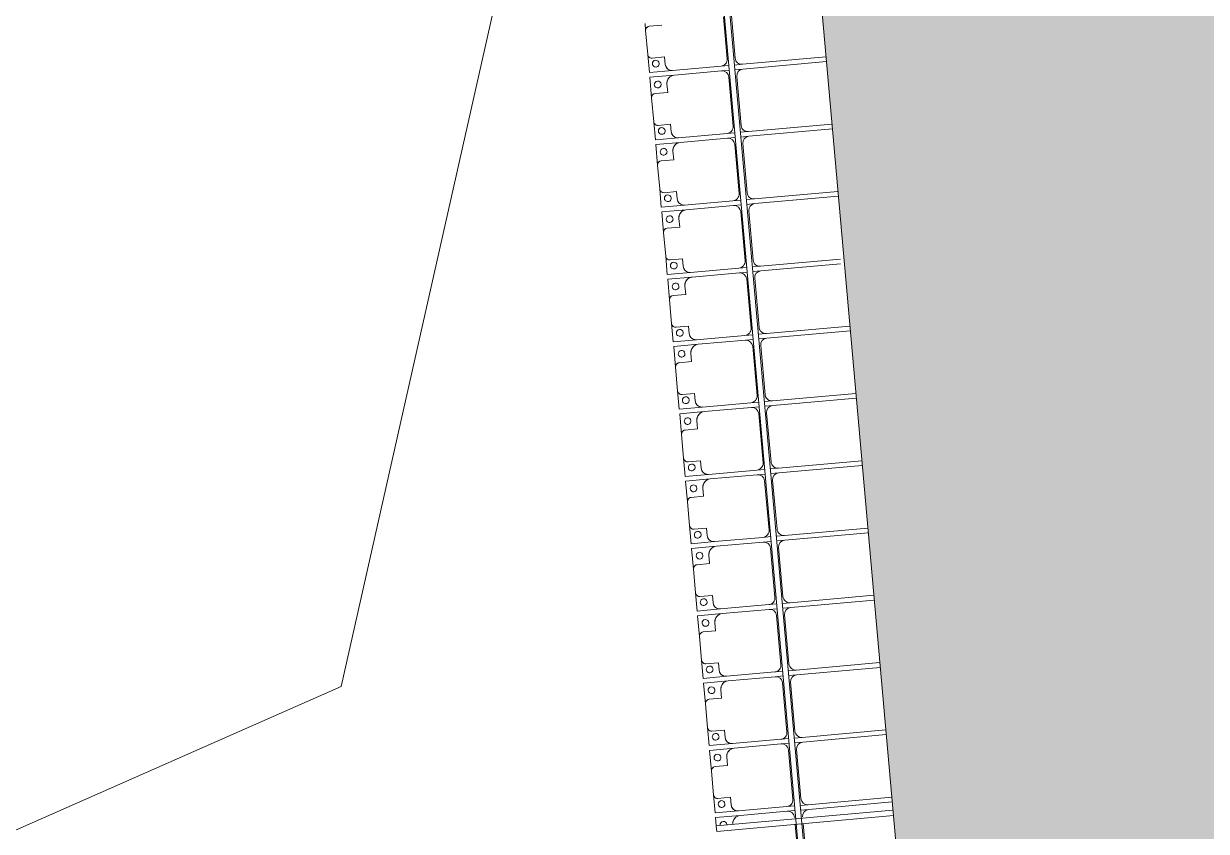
# Model space of a CAD drawing. Header units: millimetres. Extents: x -861324 to 439029, y -308065 to 694685.
# Drawn here: x -85889 to -77136, y 7401 to 13378 of the extents above; entities that cross this region are included whole.
import ezdxf

# ---------------------------------------------------------------- set-up
doc = ezdxf.new("R2010")
doc.units = ezdxf.units.MM
for name, color, linetype, lineweight in [('A-DETL-GENF', 92, 'Continuous', 9), ('A-DETL-THIN', 151, 'Continuous', 9), ('A-GENM', 13, 'Continuous', 9), ('C-TOPO-MINR', 7, 'Continuous', 9), ('S-BEAM', 12, 'Continuous', 9)]:
    doc.layers.add(name, color=color, linetype=linetype, lineweight=lineweight)

# ---------------------------------------------------------------- blocks, each defined once
blk = doc.blocks.new('Dải phao đi lại kèm đỡ invester - DẢI PHAO ĐI LẠI-19658-BỐ TRÍ BÈ PIN HỒ BẢN MÒNG')
at = {"layer": 'A-GENM', "color": 7}
for p, q in [((150723.4, -620.3), (150723.4, 0)), ((151258.4, 0), (151258.4, -620.3)), ((153223.4, -620.3), (153223.4, 0)), ((153258.4, 0), (153258.4, -620.3)), ((154223.4, -620.3), (154223.4, 0)), ((154258.4, 0), (154258.4, -620.3)), ((154758.4, 0), (154758.4, -620.3)), ((155723.4, -620.3), (155723.4, 0)), ((155758.4, 0), (155758.4, -620.3)), ((150758.4, 0), (150758.4, -620.3)), ((151223.4, -620.3), (151223.4, 0)), ((151723.4, -620.3), (151723.4, 0)), ((151758.4, 0), (151758.4, -620.3)), ((152223.4, -620.3), (152223.4, -24.1)), ((152258.4, -27.3), (152258.4, -620.3)), ((152723.4, -620.3), (152723.4, 0)), ((152758.4, 0), (152758.4, -620.3)), ((153723.4, -620.3), (153723.4, 0)), ((153758.4, 0), (153758.4, -620.3)), ((154723.4, -620.3), (154723.4, 0)), ((155223.4, -620.3), (155223.4, 0)), ((155258.4, 0), (155258.4, -620.3)), ((156223.4, -620.3), (156223.4, 0)), ((156258.4, 0), (156258.4, -620.3)), ((150360, -670.3), (150673.4, -670.3)), ((150723.4, -620.3), (150723.4, -681.1)), ((150758.4, -681.1), (150758.4, -620.3)), ((150808.4, -670.3), (151173.4, -670.3)), ((151223.4, -620.3), (151223.4, -681.1)), ((151258.4, -681.1), (151258.4, -620.3)), ((151308.4, -670.3), (151673.4, -670.3)), ((151723.4, -620.3), (151723.4, -681.1)), ((151758.4, -681.1), (151758.4, -620.3)), ((151808.4, -670.3), (152173.4, -670.3)), ((152223.4, -620.3), (152223.4, -681.1)), ((152258.4, -681.1), (152258.4, -620.3)), ((152308.4, -670.3), (152673.4, -670.3)), ((152723.4, -620.3), (152723.4, -681.1)), ((152758.4, -681.1), (152758.4, -620.3)), ((152808.4, -670.3), (153173.4, -670.3)), ((153223.4, -620.3), (153223.4, -681.1)), ((153258.4, -681.1), (153258.4, -620.3)), ((153308.4, -670.3), (153673.4, -670.3)), ((153723.4, -620.3), (153723.4, -681.1)), ((153758.4, -681.1), (153758.4, -620.3)), ((153808.4, -670.3), (154173.4, -670.3)), ((154223.4, -620.3), (154223.4, -681.1)), ((154258.4, -681.1), (154258.4, -620.3)), ((154308.4, -670.3), (154673.4, -670.3)), ((154723.4, -620.3), (154723.4, -681.1)), ((154758.4, -681.1), (154758.4, -620.3)), ((154808.4, -670.3), (155173.4, -670.3)), ((155223.4, -620.3), (155223.4, -681.1)), ((155258.4, -681.1), (155258.4, -620.3)), ((155308.4, -670.3), (155673.4, -670.3)), ((155723.4, -620.3), (155723.4, -681.1)), ((155758.4, -681.1), (155758.4, -620.3)), ((155808.4, -670.3), (156173.4, -670.3)), ((156223.4, -620.3), (156223.4, -681.1)), ((156258.4, -681.1), (156258.4, -620.3)), ((156360, -670.3), (156673.4, -670.3)), ((150673.4, -729.7), (150360, -729.7)), ((150723.4, -721.1), (150723.4, -779.7)), ((150723.4, -1139.7), (150723.4, -779.7)), ((150758.4, -779.7), (150758.4, -721.1)), ((150758.4, -779.7), (150758.4, -1129.7)), ((151173.4, -729.7), (150808.4, -729.7)), ((151223.4, -721.1), (151223.4, -779.7)), ((151223.4, -1139.7), (151223.4, -779.7)), ((151258.4, -779.7), (151258.4, -721.1)), ((151258.4, -779.7), (151258.4, -1129.7)), ((151673.4, -729.7), (151308.4, -729.7)), ((151723.4, -721.1), (151723.4, -779.7)), ((151723.4, -1139.7), (151723.4, -779.7)), ((151758.4, -779.7), (151758.4, -721.1)), ((151758.4, -779.7), (151758.4, -1129.7)), ((152173.4, -729.7), (151808.4, -729.7)), ((152223.4, -721.1), (152223.4, -779.7)), ((152223.4, -1139.7), (152223.4, -779.7)), ((152258.4, -779.7), (152258.4, -721.1)), ((152258.4, -779.7), (152258.4, -1129.7)), ((152673.4, -729.7), (152308.4, -729.7)), ((152723.4, -721.1), (152723.4, -779.7)), ((152723.4, -1139.7), (152723.4, -779.7)), ((152758.4, -779.7), (152758.4, -721.1)), ((152758.4, -779.7), (152758.4, -1129.7)), ((153173.4, -729.7), (152808.4, -729.7)), ((153223.4, -721.1), (153223.4, -779.7)), ((153223.4, -1139.7), (153223.4, -779.7)), ((153258.4, -779.7), (153258.4, -721.1)), ((153258.4, -779.7), (153258.4, -1129.7)), ((153673.4, -729.7), (153308.4, -729.7)), ((153723.4, -721.1), (153723.4, -779.7)), ((153723.4, -1139.7), (153723.4, -779.7)), ((153758.4, -779.7), (153758.4, -721.1)), ((153758.4, -779.7), (153758.4, -1129.7)), ((154173.4, -729.7), (153808.4, -729.7)), ((154223.4, -721.1), (154223.4, -779.7)), ((154223.4, -1139.7), (154223.4, -779.7)), ((154258.4, -779.7), (154258.4, -721.1)), ((154258.4, -779.7), (154258.4, -1129.7)), ((154673.4, -729.7), (154308.4, -729.7)), ((154723.4, -721.1), (154723.4, -779.7)), ((154723.4, -1139.7), (154723.4, -779.7)), ((154758.4, -779.7), (154758.4, -721.1)), ((154758.4, -779.7), (154758.4, -1129.7)), ((155173.4, -729.7), (154808.4, -729.7)), ((155223.4, -721.1), (155223.4, -779.7)), ((155223.4, -1139.7), (155223.4, -779.7)), ((155258.4, -779.7), (155258.4, -721.1)), ((155258.4, -779.7), (155258.4, -1129.7)), ((155673.4, -729.7), (155308.4, -729.7)), ((155723.4, -721.1), (155723.4, -779.7)), ((155723.4, -1139.7), (155723.4, -779.7)), ((155758.4, -779.7), (155758.4, -721.1)), ((155758.4, -779.7), (155758.4, -1129.7)), ((156173.4, -729.7), (155808.4, -729.7)), ((156223.4, -721.1), (156223.4, -779.7)), ((156223.4, -1139.7), (156223.4, -779.7)), ((156258.4, -779.7), (156258.4, -721.1)), ((156258.4, -779.7), (156258.4, -1129.7)), ((156673.4, -729.7), (156360, -729.7)), ((150381.8, -1189.7), (150381.8, -1282.2)), ((150618.2, -1282.2), (150618.2, -1189.7)), ((150618.2, -1189.7), (150673.4, -1189.7)), ((150818.4, -1189.7), (150881.8, -1189.7)), ((150881.8, -1189.7), (150881.8, -1282.2)), ((151118.2, -1282.2), (151118.2, -1189.7)), ((151118.2, -1189.7), (151173.4, -1189.7)), ((151318.4, -1189.7), (151381.8, -1189.7)), ((151381.8, -1189.7), (151381.8, -1282.2)), ((151618.2, -1282.2), (151618.2, -1189.7)), ((151618.2, -1189.7), (151673.4, -1189.7)), ((151818.4, -1189.7), (151881.8, -1189.7)), ((151881.8, -1189.7), (151881.8, -1282.2)), ((152118.2, -1282.2), (152118.2, -1189.7)), ((152118.2, -1189.7), (152173.4, -1189.7)), ((152318.4, -1189.7), (152381.8, -1189.7)), ((152381.8, -1189.7), (152381.8, -1282.2)), ((152618.2, -1282.2), (152618.2, -1189.7)), ((152618.2, -1189.7), (152673.4, -1189.7)), ((152818.4, -1189.7), (152881.8, -1189.7)), ((152881.8, -1189.7), (152881.8, -1282.2)), ((153118.2, -1282.2), (153118.2, -1189.7)), ((153118.2, -1189.7), (153173.4, -1189.7)), ((153318.4, -1189.7), (153381.8, -1189.7)), ((153381.8, -1189.7), (153381.8, -1282.2)), ((153618.2, -1282.2), (153618.2, -1189.7)), ((153618.2, -1189.7), (153673.4, -1189.7)), ((153818.4, -1189.7), (153881.8, -1189.7)), ((153881.8, -1189.7), (153881.8, -1282.2)), ((154118.2, -1282.2), (154118.2, -1189.7)), ((154118.2, -1189.7), (154173.4, -1189.7)), ((154318.4, -1189.7), (154381.8, -1189.7)), ((154381.8, -1189.7), (154381.8, -1282.2)), ((154618.2, -1282.2), (154618.2, -1189.7)), ((154618.2, -1189.7), (154673.4, -1189.7)), ((154818.4, -1189.7), (154881.8, -1189.7)), ((154881.8, -1189.7), (154881.8, -1282.2)), ((155118.2, -1282.2), (155118.2, -1189.7)), ((155118.2, -1189.7), (155173.4, -1189.7)), ((155318.4, -1189.7), (155381.8, -1189.7)), ((155381.8, -1189.7), (155381.8, -1282.2)), ((155618.2, -1282.2), (155618.2, -1189.7)), ((155618.2, -1189.7), (155673.4, -1189.7)), ((155818.4, -1189.7), (155881.8, -1189.7)), ((155881.8, -1189.7), (155881.8, -1282.2)), ((156118.2, -1282.2), (156118.2, -1189.7)), ((156118.2, -1189.7), (156173.4, -1189.7)), ((150411.8, -1312.2), (150588.2, -1312.2)), ((150911.8, -1312.2), (151088.2, -1312.2)), ((151411.8, -1312.2), (151588.2, -1312.2)), ((151911.8, -1312.2), (152088.2, -1312.2)), ((152411.8, -1312.2), (152588.2, -1312.2)), ((152911.8, -1312.2), (153088.2, -1312.2)), ((153411.8, -1312.2), (153588.2, -1312.2)), ((153911.8, -1312.2), (154088.2, -1312.2)), ((154411.8, -1312.2), (154588.2, -1312.2)), ((154911.8, -1312.2), (155088.2, -1312.2)), ((155411.8, -1312.2), (155588.2, -1312.2)), ((155911.8, -1312.2), (156088.2, -1312.2))]:
    blk.add_line(p, q, dxfattribs=at)
at = {"layer": 'A-GENM', "color": 9}
for p, q in [((150723.4, -620.3), (150723.4, -681.1)), ((150758.4, -681.1), (150758.4, -620.3)), ((151223.4, -620.3), (151223.4, -681.1)), ((151258.4, -681.1), (151258.4, -620.3)), ((151723.4, -620.3), (151723.4, -681.1)), ((151758.4, -681.1), (151758.4, -620.3)), ((152223.4, -620.3), (152223.4, -681.1)), ((152258.4, -681.1), (152258.4, -620.3)), ((152723.4, -620.3), (152723.4, -681.1)), ((152758.4, -681.1), (152758.4, -620.3)), ((153223.4, -620.3), (153223.4, -681.1)), ((153258.4, -681.1), (153258.4, -620.3)), ((153723.4, -620.3), (153723.4, -681.1)), ((153758.4, -681.1), (153758.4, -620.3)), ((154223.4, -620.3), (154223.4, -681.1)), ((154258.4, -681.1), (154258.4, -620.3)), ((154723.4, -620.3), (154723.4, -681.1)), ((154758.4, -681.1), (154758.4, -620.3)), ((155223.4, -620.3), (155223.4, -681.1)), ((155258.4, -681.1), (155258.4, -620.3)), ((155723.4, -620.3), (155723.4, -681.1)), ((155758.4, -681.1), (155758.4, -620.3)), ((156223.4, -620.3), (156223.4, -681.1)), ((156258.4, -681.1), (156258.4, -620.3)), ((150723.4, -721.1), (150723.4, -779.7)), ((150758.4, -779.7), (150758.4, -721.1)), ((151223.4, -721.1), (151223.4, -779.7)), ((151258.4, -779.7), (151258.4, -721.1)), ((151723.4, -721.1), (151723.4, -779.7)), ((151758.4, -779.7), (151758.4, -721.1)), ((152223.4, -721.1), (152223.4, -779.7)), ((152258.4, -779.7), (152258.4, -721.1)), ((152723.4, -721.1), (152723.4, -779.7)), ((152758.4, -779.7), (152758.4, -721.1)), ((153223.4, -721.1), (153223.4, -779.7)), ((153258.4, -779.7), (153258.4, -721.1)), ((153723.4, -721.1), (153723.4, -779.7)), ((153758.4, -779.7), (153758.4, -721.1)), ((154223.4, -721.1), (154223.4, -779.7)), ((154258.4, -779.7), (154258.4, -721.1)), ((154723.4, -721.1), (154723.4, -779.7)), ((154758.4, -779.7), (154758.4, -721.1)), ((155223.4, -721.1), (155223.4, -779.7)), ((155258.4, -779.7), (155258.4, -721.1)), ((155723.4, -721.1), (155723.4, -779.7)), ((155758.4, -779.7), (155758.4, -721.1)), ((156223.4, -721.1), (156223.4, -779.7)), ((156258.4, -779.7), (156258.4, -721.1)), ((150758.4, -1312.2), (150758.4, -1129.7)), ((150758.4, -1129.7), (150758.4, -1312.2)), ((151258.4, -1312.2), (151258.4, -1129.7)), ((151258.4, -1129.7), (151258.4, -1312.2)), ((151758.4, -1312.2), (151758.4, -1129.7)), ((151758.4, -1129.7), (151758.4, -1312.2)), ((152258.4, -1312.2), (152258.4, -1129.7)), ((152258.4, -1129.7), (152258.4, -1312.2)), ((152758.4, -1312.2), (152758.4, -1129.7)), ((152758.4, -1129.7), (152758.4, -1312.2)), ((153258.4, -1312.2), (153258.4, -1129.7)), ((153258.4, -1129.7), (153258.4, -1312.2)), ((153758.4, -1312.2), (153758.4, -1129.7)), ((153758.4, -1129.7), (153758.4, -1312.2)), ((154258.4, -1312.2), (154258.4, -1129.7)), ((154258.4, -1129.7), (154258.4, -1312.2)), ((154758.4, -1312.2), (154758.4, -1129.7)), ((154758.4, -1129.7), (154758.4, -1312.2)), ((155258.4, -1312.2), (155258.4, -1129.7)), ((155258.4, -1129.7), (155258.4, -1312.2)), ((155758.4, -1312.2), (155758.4, -1129.7)), ((155758.4, -1129.7), (155758.4, -1312.2)), ((156258.4, -1312.2), (156258.4, -1129.7)), ((156258.4, -1129.7), (156258.4, -1312.2)), ((150381.8, -1282.2), (150381.8, -1189.7)), ((150381.8, -1189.7), (150381.8, -1282.2)), ((150381.8, -1282.2), (150381.8, -1189.7)), ((150673.4, -1189.7), (150618.2, -1189.7)), ((150618.2, -1189.7), (150618.2, -1282.2)), ((150618.2, -1282.2), (150618.2, -1189.7)), ((150618.2, -1189.7), (150618.2, -1282.2)), ((150618.2, -1189.7), (150673.4, -1189.7)), ((150673.4, -1189.7), (150618.2, -1189.7)), ((150723.4, -1139.7), (150723.4, -1312.2)), ((150723.4, -1312.2), (150723.4, -1139.7)), ((150881.8, -1189.7), (150818.4, -1189.7)), ((150818.4, -1189.7), (150881.8, -1189.7)), ((150881.8, -1189.7), (150818.4, -1189.7)), ((150881.8, -1282.2), (150881.8, -1189.7)), ((150881.8, -1189.7), (150881.8, -1282.2)), ((150881.8, -1282.2), (150881.8, -1189.7)), ((151173.4, -1189.7), (151118.2, -1189.7)), ((151118.2, -1189.7), (151118.2, -1282.2)), ((151118.2, -1282.2), (151118.2, -1189.7)), ((151118.2, -1189.7), (151118.2, -1282.2)), ((151118.2, -1189.7), (151173.4, -1189.7)), ((151173.4, -1189.7), (151118.2, -1189.7)), ((151223.4, -1139.7), (151223.4, -1312.2)), ((151223.4, -1312.2), (151223.4, -1139.7)), ((151381.8, -1189.7), (151318.4, -1189.7)), ((151318.4, -1189.7), (151381.8, -1189.7)), ((151381.8, -1189.7), (151318.4, -1189.7)), ((151381.8, -1282.2), (151381.8, -1189.7)), ((151381.8, -1189.7), (151381.8, -1282.2)), ((151381.8, -1282.2), (151381.8, -1189.7)), ((151673.4, -1189.7), (151618.2, -1189.7)), ((151618.2, -1189.7), (151618.2, -1282.2)), ((151618.2, -1282.2), (151618.2, -1189.7)), ((151618.2, -1189.7), (151618.2, -1282.2)), ((151618.2, -1189.7), (151673.4, -1189.7)), ((151673.4, -1189.7), (151618.2, -1189.7)), ((151723.4, -1139.7), (151723.4, -1312.2)), ((151723.4, -1312.2), (151723.4, -1139.7)), ((151881.8, -1189.7), (151818.4, -1189.7)), ((151818.4, -1189.7), (151881.8, -1189.7)), ((151881.8, -1189.7), (151818.4, -1189.7)), ((151881.8, -1282.2), (151881.8, -1189.7)), ((151881.8, -1189.7), (151881.8, -1282.2)), ((151881.8, -1282.2), (151881.8, -1189.7)), ((152173.4, -1189.7), (152118.2, -1189.7)), ((152118.2, -1189.7), (152118.2, -1282.2)), ((152118.2, -1282.2), (152118.2, -1189.7)), ((152118.2, -1189.7), (152118.2, -1282.2)), ((152118.2, -1189.7), (152173.4, -1189.7)), ((152173.4, -1189.7), (152118.2, -1189.7)), ((152223.4, -1139.7), (152223.4, -1312.2)), ((152223.4, -1312.2), (152223.4, -1139.7)), ((152381.8, -1189.7), (152318.4, -1189.7)), ((152318.4, -1189.7), (152381.8, -1189.7)), ((152381.8, -1189.7), (152318.4, -1189.7)), ((152381.8, -1282.2), (152381.8, -1189.7)), ((152381.8, -1189.7), (152381.8, -1282.2)), ((152381.8, -1282.2), (152381.8, -1189.7)), ((152673.4, -1189.7), (152618.2, -1189.7)), ((152618.2, -1189.7), (152618.2, -1282.2)), ((152618.2, -1282.2), (152618.2, -1189.7)), ((152618.2, -1189.7), (152618.2, -1282.2)), ((152618.2, -1189.7), (152673.4, -1189.7)), ((152673.4, -1189.7), (152618.2, -1189.7)), ((152723.4, -1139.7), (152723.4, -1312.2)), ((152723.4, -1312.2), (152723.4, -1139.7)), ((152881.8, -1189.7), (152818.4, -1189.7)), ((152818.4, -1189.7), (152881.8, -1189.7)), ((152881.8, -1189.7), (152818.4, -1189.7)), ((152881.8, -1282.2), (152881.8, -1189.7)), ((152881.8, -1189.7), (152881.8, -1282.2)), ((152881.8, -1282.2), (152881.8, -1189.7)), ((153173.4, -1189.7), (153118.2, -1189.7)), ((153118.2, -1189.7), (153118.2, -1282.2)), ((153118.2, -1282.2), (153118.2, -1189.7)), ((153118.2, -1189.7), (153118.2, -1282.2)), ((153118.2, -1189.7), (153173.4, -1189.7)), ((153173.4, -1189.7), (153118.2, -1189.7)), ((153223.4, -1139.7), (153223.4, -1312.2)), ((153223.4, -1312.2), (153223.4, -1139.7)), ((153381.8, -1189.7), (153318.4, -1189.7)), ((153318.4, -1189.7), (153381.8, -1189.7)), ((153381.8, -1189.7), (153318.4, -1189.7)), ((153381.8, -1282.2), (153381.8, -1189.7)), ((153381.8, -1189.7), (153381.8, -1282.2)), ((153381.8, -1282.2), (153381.8, -1189.7)), ((153673.4, -1189.7), (153618.2, -1189.7)), ((153618.2, -1189.7), (153618.2, -1282.2)), ((153618.2, -1282.2), (153618.2, -1189.7)), ((153618.2, -1189.7), (153618.2, -1282.2)), ((153618.2, -1189.7), (153673.4, -1189.7)), ((153673.4, -1189.7), (153618.2, -1189.7)), ((153723.4, -1139.7), (153723.4, -1312.2)), ((153723.4, -1312.2), (153723.4, -1139.7)), ((153881.8, -1189.7), (153818.4, -1189.7)), ((153818.4, -1189.7), (153881.8, -1189.7)), ((153881.8, -1189.7), (153818.4, -1189.7)), ((153881.8, -1282.2), (153881.8, -1189.7)), ((153881.8, -1189.7), (153881.8, -1282.2)), ((153881.8, -1282.2), (153881.8, -1189.7)), ((154173.4, -1189.7), (154118.2, -1189.7)), ((154118.2, -1189.7), (154118.2, -1282.2)), ((154118.2, -1282.2), (154118.2, -1189.7)), ((154118.2, -1189.7), (154118.2, -1282.2)), ((154118.2, -1189.7), (154173.4, -1189.7)), ((154173.4, -1189.7), (154118.2, -1189.7)), ((154223.4, -1139.7), (154223.4, -1312.2)), ((154223.4, -1312.2), (154223.4, -1139.7)), ((154381.8, -1189.7), (154318.4, -1189.7)), ((154318.4, -1189.7), (154381.8, -1189.7)), ((154381.8, -1189.7), (154318.4, -1189.7)), ((154381.8, -1282.2), (154381.8, -1189.7)), ((154381.8, -1189.7), (154381.8, -1282.2)), ((154381.8, -1282.2), (154381.8, -1189.7)), ((154673.4, -1189.7), (154618.2, -1189.7)), ((154618.2, -1189.7), (154618.2, -1282.2)), ((154618.2, -1282.2), (154618.2, -1189.7)), ((154618.2, -1189.7), (154618.2, -1282.2)), ((154618.2, -1189.7), (154673.4, -1189.7)), ((154673.4, -1189.7), (154618.2, -1189.7)), ((154723.4, -1139.7), (154723.4, -1312.2)), ((154723.4, -1312.2), (154723.4, -1139.7)), ((154881.8, -1189.7), (154818.4, -1189.7)), ((154818.4, -1189.7), (154881.8, -1189.7)), ((154881.8, -1189.7), (154818.4, -1189.7)), ((154881.8, -1282.2), (154881.8, -1189.7)), ((154881.8, -1189.7), (154881.8, -1282.2)), ((154881.8, -1282.2), (154881.8, -1189.7)), ((155173.4, -1189.7), (155118.2, -1189.7)), ((155118.2, -1189.7), (155118.2, -1282.2)), ((155118.2, -1282.2), (155118.2, -1189.7)), ((155118.2, -1189.7), (155118.2, -1282.2)), ((155118.2, -1189.7), (155173.4, -1189.7)), ((155173.4, -1189.7), (155118.2, -1189.7)), ((155223.4, -1139.7), (155223.4, -1312.2)), ((155223.4, -1312.2), (155223.4, -1139.7)), ((155381.8, -1189.7), (155318.4, -1189.7)), ((155318.4, -1189.7), (155381.8, -1189.7)), ((155381.8, -1189.7), (155318.4, -1189.7)), ((155381.8, -1282.2), (155381.8, -1189.7)), ((155381.8, -1189.7), (155381.8, -1282.2)), ((155381.8, -1282.2), (155381.8, -1189.7)), ((155673.4, -1189.7), (155618.2, -1189.7)), ((155618.2, -1189.7), (155618.2, -1282.2)), ((155618.2, -1282.2), (155618.2, -1189.7)), ((155618.2, -1189.7), (155618.2, -1282.2)), ((155618.2, -1189.7), (155673.4, -1189.7)), ((155673.4, -1189.7), (155618.2, -1189.7)), ((155723.4, -1139.7), (155723.4, -1312.2)), ((155723.4, -1312.2), (155723.4, -1139.7)), ((155881.8, -1189.7), (155818.4, -1189.7)), ((155818.4, -1189.7), (155881.8, -1189.7)), ((155881.8, -1189.7), (155818.4, -1189.7)), ((155881.8, -1282.2), (155881.8, -1189.7)), ((155881.8, -1189.7), (155881.8, -1282.2)), ((155881.8, -1282.2), (155881.8, -1189.7)), ((156173.4, -1189.7), (156118.2, -1189.7)), ((156118.2, -1189.7), (156118.2, -1282.2)), ((156118.2, -1282.2), (156118.2, -1189.7)), ((156118.2, -1189.7), (156118.2, -1282.2)), ((156118.2, -1189.7), (156173.4, -1189.7)), ((156173.4, -1189.7), (156118.2, -1189.7)), ((156223.4, -1139.7), (156223.4, -1312.2)), ((156223.4, -1312.2), (156223.4, -1139.7)), ((150411.8, -1312.2), (150360, -1312.2)), ((150360, -1312.2), (150411.8, -1312.2)), ((150723.4, -1312.2), (150588.2, -1312.2)), ((150588.2, -1312.2), (150723.4, -1312.2)), ((150911.8, -1312.2), (150758.4, -1312.2)), ((150758.4, -1312.2), (150911.8, -1312.2)), ((151223.4, -1312.2), (151088.2, -1312.2)), ((151088.2, -1312.2), (151223.4, -1312.2)), ((151411.8, -1312.2), (151258.4, -1312.2)), ((151258.4, -1312.2), (151411.8, -1312.2)), ((151723.4, -1312.2), (151588.2, -1312.2)), ((151588.2, -1312.2), (151723.4, -1312.2)), ((151911.8, -1312.2), (151758.4, -1312.2)), ((151758.4, -1312.2), (151911.8, -1312.2)), ((152223.4, -1312.2), (152088.2, -1312.2)), ((152088.2, -1312.2), (152223.4, -1312.2)), ((152411.8, -1312.2), (152258.4, -1312.2)), ((152258.4, -1312.2), (152411.8, -1312.2)), ((152723.4, -1312.2), (152588.2, -1312.2)), ((152588.2, -1312.2), (152723.4, -1312.2)), ((152911.8, -1312.2), (152758.4, -1312.2)), ((152758.4, -1312.2), (152911.8, -1312.2)), ((153223.4, -1312.2), (153088.2, -1312.2)), ((153088.2, -1312.2), (153223.4, -1312.2)), ((153411.8, -1312.2), (153258.4, -1312.2)), ((153258.4, -1312.2), (153411.8, -1312.2)), ((153723.4, -1312.2), (153588.2, -1312.2)), ((153588.2, -1312.2), (153723.4, -1312.2)), ((153911.8, -1312.2), (153758.4, -1312.2)), ((153758.4, -1312.2), (153911.8, -1312.2)), ((154223.4, -1312.2), (154088.2, -1312.2)), ((154088.2, -1312.2), (154223.4, -1312.2)), ((154411.8, -1312.2), (154258.4, -1312.2)), ((154258.4, -1312.2), (154411.8, -1312.2)), ((154723.4, -1312.2), (154588.2, -1312.2)), ((154588.2, -1312.2), (154723.4, -1312.2)), ((154911.8, -1312.2), (154758.4, -1312.2)), ((154758.4, -1312.2), (154911.8, -1312.2)), ((155223.4, -1312.2), (155088.2, -1312.2)), ((155088.2, -1312.2), (155223.4, -1312.2)), ((155411.8, -1312.2), (155258.4, -1312.2)), ((155258.4, -1312.2), (155411.8, -1312.2)), ((155723.4, -1312.2), (155588.2, -1312.2)), ((155588.2, -1312.2), (155723.4, -1312.2)), ((155911.8, -1312.2), (155758.4, -1312.2)), ((155758.4, -1312.2), (155911.8, -1312.2)), ((156223.4, -1312.2), (156088.2, -1312.2)), ((156088.2, -1312.2), (156223.4, -1312.2)), ((156320, -1312.2), (156258.4, -1312.2)), ((156258.4, -1312.2), (156320, -1312.2))]:
    blk.add_line(p, q, dxfattribs=at)
at = {"layer": 'A-GENM', "color": 7}
for centre, radius, start, end in [((150673.4, -620.3), 50, 270, 0), ((150808.4, -620.3), 50, 180, 270), ((151173.4, -620.3), 50, 270, 0), ((151308.4, -620.3), 50, 180, 270), ((151673.4, -620.3), 50, 270, 0), ((151808.4, -620.3), 50, 180, 270), ((152173.4, -620.3), 50, 270, 0), ((152308.4, -620.3), 50, 180, 270), ((152673.4, -620.3), 50, 270, 0), ((152808.4, -620.3), 50, 180, 270), ((153173.4, -620.3), 50, 270, 0), ((153308.4, -620.3), 50, 180, 270), ((153673.4, -620.3), 50, 270, 0), ((153808.4, -620.3), 50, 180, 270), ((154173.4, -620.3), 50, 270, 0), ((154308.4, -620.3), 50, 180, 270), ((154673.4, -620.3), 50, 270, 0), ((154808.4, -620.3), 50, 180, 270), ((155173.4, -620.3), 50, 270, 0), ((155308.4, -620.3), 50, 180, 270), ((155673.4, -620.3), 50, 270, 0), ((155808.4, -620.3), 50, 180, 270), ((156173.4, -620.3), 50, 270, 360), ((156308.4, -620.3), 50, 180, 270), ((150673.4, -779.7), 50, 360, 90), ((150808.4, -779.7), 50, 90, 180), ((151173.4, -779.7), 50, 360, 90), ((151308.4, -779.7), 50, 90, 180), ((151673.4, -779.7), 50, 360, 90), ((151808.4, -779.7), 50, 90, 180), ((152173.4, -779.7), 50, 360, 90), ((152308.4, -779.7), 50, 90, 180), ((152673.4, -779.7), 50, 360, 90), ((152808.4, -779.7), 50, 90, 180), ((153173.4, -779.7), 50, 360, 90), ((153308.4, -779.7), 50, 90, 180), ((153673.4, -779.7), 50, 360, 90), ((153808.4, -779.7), 50, 90, 180), ((154173.4, -779.7), 50, 360, 90), ((154308.4, -779.7), 50, 90, 180), ((154673.4, -779.7), 50, 360, 90), ((154808.4, -779.7), 50, 90, 180), ((155173.4, -779.7), 50, 360, 90), ((155308.4, -779.7), 50, 90, 180), ((155673.4, -779.7), 50, 360, 90), ((155808.4, -779.7), 50, 90, 180), ((156173.4, -779.7), 50, 360, 90), ((156308.4, -779.7), 50, 90, 180), ((150818.4, -1129.7), 60, 180, 270), ((151318.4, -1129.7), 60, 180, 270), ((151818.4, -1129.7), 60, 180, 270), ((152318.4, -1129.7), 60, 180, 270), ((152818.4, -1129.7), 60, 180, 270), ((153318.4, -1129.7), 60, 180, 270), ((153818.4, -1129.7), 60, 180, 270), ((154318.4, -1129.7), 60, 180, 270), ((154818.4, -1129.7), 60, 180, 270), ((155318.4, -1129.7), 60, 180, 270), ((155818.4, -1129.7), 60, 180, 270), ((156318.4, -1129.7), 60, 180, 270), ((150673.4, -1139.7), 50, 270, 360), ((151173.4, -1139.7), 50, 270, 360), ((151673.4, -1139.7), 50, 270, 360), ((152173.4, -1139.7), 50, 270, 360), ((152673.4, -1139.7), 50, 270, 360), ((153173.4, -1139.7), 50, 270, 360), ((153673.4, -1139.7), 50, 270, 360), ((154173.4, -1139.7), 50, 270, 360), ((154673.4, -1139.7), 50, 270, 360), ((155173.4, -1139.7), 50, 270, 360), ((155673.4, -1139.7), 50, 270, 360), ((156173.4, -1139.7), 50, 270, 360), ((150411.8, -1282.2), 30, 180, 270), ((150588.2, -1282.2), 30, 270, 0), ((150911.8, -1282.2), 30, 180, 270), ((151088.2, -1282.2), 30, 270, 0), ((151411.8, -1282.2), 30, 180, 270), ((151588.2, -1282.2), 30, 270, 0), ((151911.8, -1282.2), 30, 180, 270), ((152088.2, -1282.2), 30, 270, 0), ((152411.8, -1282.2), 30, 180, 270), ((152588.2, -1282.2), 30, 270, 0), ((152911.8, -1282.2), 30, 180, 270), ((153088.2, -1282.2), 30, 270, 0), ((153411.8, -1282.2), 30, 180, 270), ((153588.2, -1282.2), 30, 270, 0), ((153911.8, -1282.2), 30, 180, 270), ((154088.2, -1282.2), 30, 270, 0), ((154411.8, -1282.2), 30, 180, 270), ((154588.2, -1282.2), 30, 270, 0), ((154911.8, -1282.2), 30, 180, 270), ((155088.2, -1282.2), 30, 270, 0), ((155411.8, -1282.2), 30, 180, 270), ((155588.2, -1282.2), 30, 270, 0), ((155911.8, -1282.2), 30, 180, 270), ((156088.2, -1282.2), 30, 270, 0)]:
    blk.add_arc(centre, radius, start, end, dxfattribs=at)
at = {"layer": 'A-GENM', "color": 9}
for centre, radius, start, end in [((150673.4, -1139.7), 50, 270, 345), ((150673.4, -1139.7), 50, 270, 345), ((150673.4, -1139.7), 50, 270, 345), ((150818.4, -1129.7), 60, 195, 270), ((150818.4, -1129.7), 60, 195, 270), ((150818.4, -1129.7), 60, 195, 270), ((151173.4, -1139.7), 50, 270, 345), ((151173.4, -1139.7), 50, 270, 345), ((151173.4, -1139.7), 50, 270, 345), ((151318.4, -1129.7), 60, 195, 270), ((151318.4, -1129.7), 60, 195, 270), ((151318.4, -1129.7), 60, 195, 270), ((151673.4, -1139.7), 50, 270, 345), ((151673.4, -1139.7), 50, 270, 345), ((151673.4, -1139.7), 50, 270, 345), ((151818.4, -1129.7), 60, 195, 270), ((151818.4, -1129.7), 60, 195, 270), ((151818.4, -1129.7), 60, 195, 270), ((152173.4, -1139.7), 50, 270, 345), ((152173.4, -1139.7), 50, 270, 345), ((152173.4, -1139.7), 50, 270, 345), ((152318.4, -1129.7), 60, 195, 270), ((152318.4, -1129.7), 60, 195, 270), ((152318.4, -1129.7), 60, 195, 270), ((152673.4, -1139.7), 50, 270, 345), ((152673.4, -1139.7), 50, 270, 345), ((152673.4, -1139.7), 50, 270, 345), ((152818.4, -1129.7), 60, 195, 270), ((152818.4, -1129.7), 60, 195, 270), ((152818.4, -1129.7), 60, 195, 270), ((153173.4, -1139.7), 50, 270, 345), ((153173.4, -1139.7), 50, 270, 345), ((153173.4, -1139.7), 50, 270, 345), ((153318.4, -1129.7), 60, 195, 270), ((153318.4, -1129.7), 60, 195, 270), ((153318.4, -1129.7), 60, 195, 270), ((153673.4, -1139.7), 50, 270, 345), ((153673.4, -1139.7), 50, 270, 345), ((153673.4, -1139.7), 50, 270, 345), ((153818.4, -1129.7), 60, 195, 270), ((153818.4, -1129.7), 60, 195, 270), ((153818.4, -1129.7), 60, 195, 270), ((154173.4, -1139.7), 50, 270, 345), ((154173.4, -1139.7), 50, 270, 345), ((154173.4, -1139.7), 50, 270, 345), ((154318.4, -1129.7), 60, 195, 270), ((154318.4, -1129.7), 60, 195, 270), ((154318.4, -1129.7), 60, 195, 270), ((154673.4, -1139.7), 50, 270, 345), ((154673.4, -1139.7), 50, 270, 345), ((154673.4, -1139.7), 50, 270, 345), ((154818.4, -1129.7), 60, 195, 270), ((154818.4, -1129.7), 60, 195, 270), ((154818.4, -1129.7), 60, 195, 270), ((155173.4, -1139.7), 50, 270, 345), ((155173.4, -1139.7), 50, 270, 345), ((155173.4, -1139.7), 50, 270, 345), ((155318.4, -1129.7), 60, 195, 270), ((155318.4, -1129.7), 60, 195, 270), ((155318.4, -1129.7), 60, 195, 270), ((155673.4, -1139.7), 50, 270, 345), ((155673.4, -1139.7), 50, 270, 345), ((155673.4, -1139.7), 50, 270, 345), ((155818.4, -1129.7), 60, 195, 270), ((155818.4, -1129.7), 60, 195, 270), ((155818.4, -1129.7), 60, 195, 270), ((156173.4, -1139.7), 50, 270, 345), ((156173.4, -1139.7), 50, 270, 345), ((156173.4, -1139.7), 50, 270, 345), ((156318.4, -1129.7), 60, 195, 270), ((156318.4, -1129.7), 60, 195, 270), ((156318.4, -1129.7), 60, 195, 270), ((150411.8, -1282.2), 30, 180, 240), ((150411.8, -1282.2), 30, 180, 240), ((150411.8, -1282.2), 30, 180, 240), ((150588.2, -1282.2), 30, 300, 0), ((150588.2, -1282.2), 30, 300, 0), ((150588.2, -1282.2), 30, 300, 0), ((150661.8, -1258.6), 25, 90, 270), ((150661.8, -1258.6), 25, 90, 270), ((150661.8, -1258.6), 25, 270, 90), ((150661.8, -1258.6), 25, 270, 90), ((150816.8, -1258.6), 25, 90, 270), ((150816.8, -1258.6), 25, 90, 270), ((150816.8, -1258.6), 25, 270, 90), ((150816.8, -1258.6), 25, 270, 90), ((150911.8, -1282.2), 30, 180, 240), ((150911.8, -1282.2), 30, 180, 240), ((150911.8, -1282.2), 30, 180, 240), ((151088.2, -1282.2), 30, 300, 0), ((151088.2, -1282.2), 30, 300, 0), ((151088.2, -1282.2), 30, 300, 0), ((151161.8, -1258.6), 25, 90, 270), ((151161.8, -1258.6), 25, 90, 270), ((151161.8, -1258.6), 25, 270, 90), ((151161.8, -1258.6), 25, 270, 90), ((151316.8, -1258.6), 25, 90, 270), ((151316.8, -1258.6), 25, 90, 270), ((151316.8, -1258.6), 25, 270, 90), ((151316.8, -1258.6), 25, 270, 90), ((151411.8, -1282.2), 30, 180, 240), ((151411.8, -1282.2), 30, 180, 240), ((151411.8, -1282.2), 30, 180, 240), ((151588.2, -1282.2), 30, 300, 0), ((151588.2, -1282.2), 30, 300, 0), ((151588.2, -1282.2), 30, 300, 0), ((151661.8, -1258.6), 25, 90, 270), ((151661.8, -1258.6), 25, 90, 270), ((151661.8, -1258.6), 25, 270, 90), ((151661.8, -1258.6), 25, 270, 90), ((151816.8, -1258.6), 25, 90, 270), ((151816.8, -1258.6), 25, 90, 270), ((151816.8, -1258.6), 25, 270, 90), ((151816.8, -1258.6), 25, 270, 90), ((151911.8, -1282.2), 30, 180, 240), ((151911.8, -1282.2), 30, 180, 240), ((151911.8, -1282.2), 30, 180, 240), ((152088.2, -1282.2), 30, 300, 0), ((152088.2, -1282.2), 30, 300, 0), ((152088.2, -1282.2), 30, 300, 0), ((152161.8, -1258.6), 25, 90, 270), ((152161.8, -1258.6), 25, 90, 270), ((152161.8, -1258.6), 25, 270, 90), ((152161.8, -1258.6), 25, 270, 90), ((152316.8, -1258.6), 25, 90, 270), ((152316.8, -1258.6), 25, 90, 270), ((152316.8, -1258.6), 25, 270, 90), ((152316.8, -1258.6), 25, 270, 90), ((152411.8, -1282.2), 30, 180, 240), ((152411.8, -1282.2), 30, 180, 240), ((152411.8, -1282.2), 30, 180, 240), ((152588.2, -1282.2), 30, 300, 0), ((152588.2, -1282.2), 30, 300, 0), ((152588.2, -1282.2), 30, 300, 0), ((152661.8, -1258.6), 25, 90, 270), ((152661.8, -1258.6), 25, 90, 270), ((152661.8, -1258.6), 25, 270, 90), ((152661.8, -1258.6), 25, 270, 90), ((152816.8, -1258.6), 25, 90, 270), ((152816.8, -1258.6), 25, 90, 270), ((152816.8, -1258.6), 25, 270, 90), ((152816.8, -1258.6), 25, 270, 90), ((152911.8, -1282.2), 30, 180, 240), ((152911.8, -1282.2), 30, 180, 240), ((152911.8, -1282.2), 30, 180, 240), ((153088.2, -1282.2), 30, 300, 0), ((153088.2, -1282.2), 30, 300, 0), ((153088.2, -1282.2), 30, 300, 0), ((153161.8, -1258.6), 25, 90, 270), ((153161.8, -1258.6), 25, 90, 270), ((153161.8, -1258.6), 25, 270, 90), ((153161.8, -1258.6), 25, 270, 90), ((153316.8, -1258.6), 25, 90, 270), ((153316.8, -1258.6), 25, 90, 270), ((153316.8, -1258.6), 25, 270, 90), ((153316.8, -1258.6), 25, 270, 90), ((153411.8, -1282.2), 30, 180, 240), ((153411.8, -1282.2), 30, 180, 240), ((153411.8, -1282.2), 30, 180, 240), ((153588.2, -1282.2), 30, 300, 0), ((153588.2, -1282.2), 30, 300, 0), ((153588.2, -1282.2), 30, 300, 0), ((153661.8, -1258.6), 25, 90, 270), ((153661.8, -1258.6), 25, 90, 270), ((153661.8, -1258.6), 25, 270, 90), ((153661.8, -1258.6), 25, 270, 90), ((153816.8, -1258.6), 25, 90, 270), ((153816.8, -1258.6), 25, 90, 270), ((153816.8, -1258.6), 25, 270, 90), ((153816.8, -1258.6), 25, 270, 90), ((153911.8, -1282.2), 30, 180, 240), ((153911.8, -1282.2), 30, 180, 240), ((153911.8, -1282.2), 30, 180, 240), ((154088.2, -1282.2), 30, 300, 0), ((154088.2, -1282.2), 30, 300, 0), ((154088.2, -1282.2), 30, 300, 0), ((154161.8, -1258.6), 25, 90, 270), ((154161.8, -1258.6), 25, 90, 270), ((154161.8, -1258.6), 25, 270, 90), ((154161.8, -1258.6), 25, 270, 90), ((154316.8, -1258.6), 25, 90, 270), ((154316.8, -1258.6), 25, 90, 270), ((154316.8, -1258.6), 25, 270, 90), ((154316.8, -1258.6), 25, 270, 90), ((154411.8, -1282.2), 30, 180, 240), ((154411.8, -1282.2), 30, 180, 240), ((154411.8, -1282.2), 30, 180, 240), ((154588.2, -1282.2), 30, 300, 0), ((154588.2, -1282.2), 30, 300, 0), ((154588.2, -1282.2), 30, 300, 0), ((154661.8, -1258.6), 25, 90, 270), ((154661.8, -1258.6), 25, 90, 270), ((154661.8, -1258.6), 25, 270, 90), ((154661.8, -1258.6), 25, 270, 90), ((154816.8, -1258.6), 25, 90, 270), ((154816.8, -1258.6), 25, 90, 270), ((154816.8, -1258.6), 25, 270, 90), ((154816.8, -1258.6), 25, 270, 90), ((154911.8, -1282.2), 30, 180, 240), ((154911.8, -1282.2), 30, 180, 240), ((154911.8, -1282.2), 30, 180, 240), ((155088.2, -1282.2), 30, 300, 0), ((155088.2, -1282.2), 30, 300, 0), ((155088.2, -1282.2), 30, 300, 0), ((155161.8, -1258.6), 25, 90, 270), ((155161.8, -1258.6), 25, 90, 270), ((155161.8, -1258.6), 25, 270, 90), ((155161.8, -1258.6), 25, 270, 90), ((155316.8, -1258.6), 25, 90, 270), ((155316.8, -1258.6), 25, 90, 270), ((155316.8, -1258.6), 25, 270, 90), ((155316.8, -1258.6), 25, 270, 90), ((155411.8, -1282.2), 30, 180, 240), ((155411.8, -1282.2), 30, 180, 240), ((155411.8, -1282.2), 30, 180, 240), ((155588.2, -1282.2), 30, 300, 0), ((155588.2, -1282.2), 30, 300, 0), ((155588.2, -1282.2), 30, 300, 0), ((155661.8, -1258.6), 25, 90, 270), ((155661.8, -1258.6), 25, 90, 270), ((155661.8, -1258.6), 25, 270, 90), ((155661.8, -1258.6), 25, 270, 90), ((155816.8, -1258.6), 25, 90, 270), ((155816.8, -1258.6), 25, 90, 270), ((155816.8, -1258.6), 25, 270, 90), ((155816.8, -1258.6), 25, 270, 90), ((155911.8, -1282.2), 30, 180, 240), ((155911.8, -1282.2), 30, 180, 240), ((155911.8, -1282.2), 30, 180, 240), ((156088.2, -1282.2), 30, 300, 0), ((156088.2, -1282.2), 30, 300, 0), ((156088.2, -1282.2), 30, 300, 0), ((156161.8, -1258.6), 25, 90, 270), ((156161.8, -1258.6), 25, 90, 270), ((156161.8, -1258.6), 25, 270, 90), ((156161.8, -1258.6), 25, 270, 90), ((156316.8, -1258.6), 25, 90, 270), ((156316.8, -1258.6), 25, 90, 270)]:
    blk.add_arc(centre, radius, start, end, dxfattribs=at)
blk = doc.blocks.new('Dầm C52 - Dầm C52-22346-BỐ TRÍ BÈ PIN HỒ BẢN MÒNG')
at = {"layer": 'S-BEAM', "color": 7}
for p, q in [((-87623.4, 20), (87623.4, 20)), ((87623.4, -20), (-87623.4, -20))]:
    blk.add_line(p, q, dxfattribs=at)
blk = doc.blocks.new('Dầm C52 - Hộp 40x60-15954-BỐ TRÍ BÈ PIN HỒ BẢN MÒNG')
at = {"layer": 'S-BEAM', "color": 7}
for p, q in [((-20149.7, -20), (-20149.7, 20)), ((-20149.7, 20), (-18837.5, 20)), ((-18837.5, -20), (-20149.7, -20))]:
    blk.add_line(p, q, dxfattribs=at)
blk = doc.blocks.new('HOBANMONG_BEPIN 4_rvt-1-BỐ TRÍ BÈ PIN HỒ BẢN MÒNG')
at = {"layer": 'A-GENM', "lineweight": 9, "rotation": 275.0793457303301}
blk.add_blockref('Dải phao đi lại kèm đỡ invester - DẢI PHAO ĐI LẠI-19658-BỐ TRÍ BÈ PIN HỒ BẢN MÒNG', (-93295.6, 163263.5), dxfattribs=at)
at = {"layer": 'S-BEAM', "lineweight": 9}
for name, p, rotation in [('Dầm C52 - Dầm C52-22346-BỐ TRÍ BÈ PIN HỒ BẢN MÒNG', (-86283, 76449.1), 95.07934573032993), ('Dầm C52 - Hộp 40x60-15954-BỐ TRÍ BÈ PIN HỒ BẢN MÒNG', (-60690.5, 9205.2), 5.079345730330104)]:
    blk.add_blockref(name, p, dxfattribs=dict(at, rotation=rotation))

msp = doc.modelspace()

# ---------------------------------------------------------------- hatches: boundary and pattern name
at = {"layer": 'A-DETL-GENF'}
msp.add_hatch(color=8, dxfattribs=at).paths.add_polyline_path([(-77890.4, -10053.4), (-40370, -6718.4), (-44619.7, 41093.2), (-10168.2, 44155.4), (-21323.6, 169660.6), (-93295.6, 163263.5), (-77965.4, -9210.3)])

# ---------------------------------------------------------------- linework, layer by layer
at = {"layer": 'A-DETL-THIN'}
msp.add_line((-93295.6, 163263.5), (-77890.4, -10053.4), dxfattribs=at)
at = {"layer": 'C-TOPO-MINR'}
for p, q in [((-81587.8, 17129.1), (-83540.1, 8472.5)), ((-83540.1, 8472.5), (-88318.6, 6367.4))]:
    msp.add_line(p, q, dxfattribs=at)

# ---------------------------------------------------------------- block references
at = {"lineweight": 5}
msp.add_blockref('HOBANMONG_BEPIN 4_rvt-1-BỐ TRÍ BÈ PIN HỒ BẢN MÒNG', (0, 0), dxfattribs=at)

doc.saveas('drawing.dxf')
